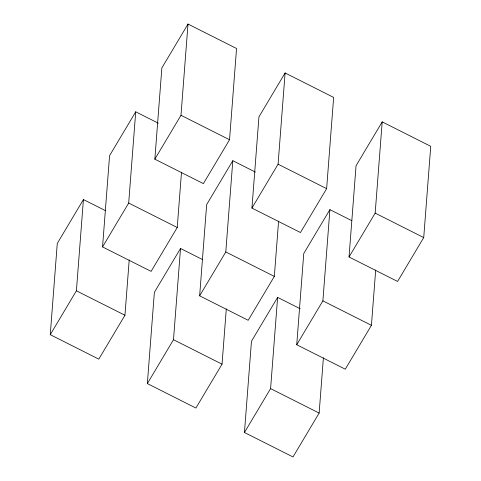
<?xml version="1.0" encoding="UTF-8"?>
<svg xmlns="http://www.w3.org/2000/svg" width="481" height="481" viewBox="0 0 481 481"><rect width="100%" height="100%" fill="white"/><g stroke="black" fill="none" stroke-linecap="round" stroke-linejoin="round"><path stroke-width="0.72" d="M129.209 259.908L124.952 315.253L98.803 359.133L50.258 334.674L57.275 243.434L83.423 199.555L105.369 210.612M50.258 334.674L76.401 290.801L83.423 199.555M181.499 172.156L177.242 227.501L151.094 271.374L102.549 246.921L109.572 155.682L135.714 111.802L158.327 123.196M102.549 246.921L128.692 203.042L135.714 111.802M154.84 159.169L161.863 67.929L188.005 24.05L236.556 48.503L229.533 139.749L203.385 183.622L154.84 159.169L180.988 115.29L188.005 24.05M226.304 308.82L222.048 364.165L195.899 408.038L147.354 383.585L154.371 292.346L180.519 248.467L202.465 259.524M147.354 383.585L173.497 339.706L180.519 248.467M278.595 221.068L274.338 276.413L248.19 320.286L199.645 295.833L206.662 204.587L232.81 160.714L255.423 172.102M199.645 295.833L225.787 251.954L232.81 160.714M251.936 208.081L258.952 116.835L285.101 72.962L333.646 97.415L326.629 188.654L300.481 232.533L251.936 208.081L278.078 164.201L285.101 72.962M323.4 357.732L319.137 413.071L292.995 456.95L244.444 432.497L251.467 341.251L277.615 297.378L300.222 308.766M244.444 432.497L270.593 388.618L277.615 297.378M375.691 269.979L371.428 325.318L345.286 369.198L296.735 344.739L303.758 253.499L329.906 209.626L351.851 220.677M296.735 344.739L322.883 300.865L329.906 209.626M349.032 256.986L356.048 165.747L382.197 121.867L430.742 146.326L423.725 237.566L397.577 281.445L349.032 256.986L375.174 213.113L382.197 121.867M180.988 115.29L229.533 139.749M278.078 164.201L326.629 188.654M375.174 213.113L423.725 237.566M128.692 203.042L177.242 227.501M225.787 251.954L274.338 276.413M322.883 300.865L371.428 325.318M76.401 290.801L124.952 315.253M173.497 339.706L222.048 364.165M270.593 388.618L319.137 413.071"/></g></svg>
